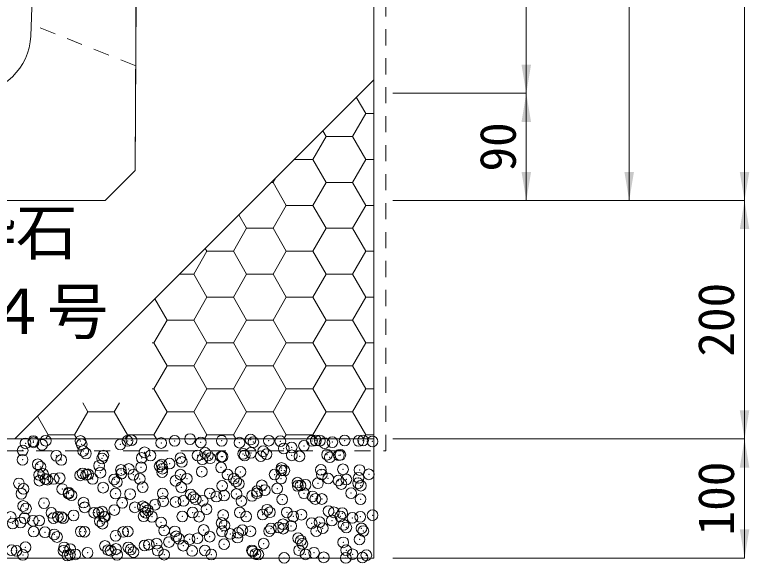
# Model space of a CAD drawing. Units: millimetres at full size. Extents: x 190759 to 276146, y -52712 to -16236.
# Drawn here: x 220250 to 220867, y -22624 to -22164 of the extents above; entities that cross this region are included whole.
import ezdxf
from ezdxf.enums import TextEntityAlignment as Align

# ---------------------------------------------------------------- set-up
doc = ezdxf.new("R2010")
doc.units = ezdxf.units.MM
doc.header["$LTSCALE"] = 18
doc.header["$PDMODE"] = 32
doc.header["$PDSIZE"] = 9
doc.linetypes.add('USER1', pattern=[1.35, 0.75, -0.6])
for name, color, linetype, lineweight in [('0_2', 7, 'Continuous', 5), ('寸法線', 7, 'Continuous', 9), ('本体', 2, 'Continuous', 13), ('補助線', 8, 'Continuous', 13), ('ﾊｯﾁﾝｸﾞ', 7, 'Continuous', 5)]:
    doc.layers.add(name, color=color, linetype=linetype, lineweight=lineweight)
doc.styles.add('ＭＳ ゴシック', font='')
doc.styles.get('ＭＳ ゴシック').set_extended_font_data('MS Gothic')

# ---------------------------------------------------------------- blocks, each defined once
blk = doc.blocks.new('filled_arrow')
at = {"color": 0, "linetype": 'Continuous', "lineweight": -2}
blk.add_solid([(7.5, 1.25), (0, 0), (7.5, -1.25)], dxfattribs=at)

msp = doc.modelspace()

# ---------------------------------------------------------------- linework, layer by layer
at = {"layer": '寸法線'}
for p, q in [((220863.09, -22319.93), (220863.09, -21229.93)), ((220679.83, -22229.93), (220679.83, -21329.93)), ((220766.23, -22319.93), (220766.23, -21669.98)), ((220567.75, -22229.93), (220679.83, -22229.93)), ((220567.75, -22229.93), (220679.83, -22229.93)), ((220679.83, -22319.93), (220679.83, -22229.93)), ((220567.75, -22319.93), (220863.09, -22319.93)), ((220567.75, -22319.93), (220766.23, -22319.93)), ((220567.75, -22319.93), (220679.83, -22319.93)), ((220567.75, -22319.93), (220863.09, -22319.93)), ((220863.09, -22519.93), (220863.09, -22319.93)), ((220567.75, -22519.93), (220863.09, -22519.93)), ((220567.75, -22519.93), (220863.09, -22519.93)), ((220863.09, -22619.93), (220863.09, -22519.93)), ((220567.75, -22619.93), (220863.09, -22619.93))]:
    msp.add_line(p, q, dxfattribs=at)
at = {"layer": '本体'}
for p, q in [((220263.67, -22181.93), (220297.75, -21329.93)), ((220355.25, -21539.93), (220351.42, -22294.76)), ((220326.25, -22319.93), (220351.42, -22294.76)), ((219969.25, -22319.93), (220326.25, -22319.93))]:
    msp.add_line(p, q, dxfattribs=at)
at = {"layer": '本体', "linetype": 'USER1', "lineweight": 9}
msp.add_line((220351.87, -22206.93), (220264.07, -22171.93), dxfattribs=at)
at = {"layer": '本体'}
msp.add_arc((220213.71, -22179.93), 50, 270, 357.70932, dxfattribs=at)
at = {"layer": '補助線'}
msp.add_line((220551.75, -22218.55), (220250.37, -22519.93), dxfattribs=at)
msp.add_lwpolyline([(219940.91, -21669.98), (219944.08, -22294.76), (219969.25, -22319.93), (220326.25, -22319.93), (220351.42, -22294.76), (220354.59, -21669.98), (220551.75, -21669.98), (220551.75, -22519.93), (219743.75, -22519.93), (219743.75, -21669.98)], close=True, dxfattribs=at)
at = {"layer": 'ﾊｯﾁﾝｸﾞ'}
for p, q in [((220545, -22246.96), (220537.07, -22233.23)), ((220533.88, -22266.2), (220544.99, -22246.96)), ((220545, -22246.96), (220551.75, -22246.96)), ((220511.66, -22266.2), (220508.89, -22261.41)), ((220500.54, -22285.45), (220511.66, -22266.2)), ((220511.66, -22266.2), (220533.88, -22266.2)), ((220545, -22285.45), (220533.88, -22266.2)), ((220484.85, -22285.45), (220500.55, -22285.45)), ((220511.66, -22304.7), (220500.55, -22285.45)), ((220533.88, -22304.7), (220544.99, -22285.45)), ((220545, -22285.45), (220551.75, -22285.45)), ((220465.6, -22304.7), (220467.21, -22304.7)), ((220467.21, -22304.7), (220469.4, -22300.9)), ((220478.32, -22323.95), (220467.21, -22304.7)), ((220500.54, -22323.95), (220511.66, -22304.7)), ((220511.66, -22304.7), (220533.88, -22304.7)), ((220545, -22323.95), (220533.88, -22304.7)), ((220467.21, -22343.19), (220478.32, -22323.95)), ((220478.32, -22323.95), (220500.55, -22323.95)), ((220511.66, -22343.19), (220500.55, -22323.95)), ((220533.88, -22343.19), (220544.99, -22323.95)), ((220545, -22323.95), (220551.75, -22323.95)), ((220444.98, -22343.19), (220438.44, -22331.86)), ((220433.87, -22362.44), (220444.98, -22343.19)), ((220444.98, -22343.19), (220467.21, -22343.19)), ((220478.32, -22362.44), (220467.21, -22343.19)), ((220500.54, -22362.44), (220511.66, -22343.19)), ((220511.66, -22343.19), (220533.88, -22343.19)), ((220545, -22362.44), (220533.88, -22343.19)), ((220411.65, -22362.44), (220410.26, -22360.04)), ((220400.53, -22381.69), (220411.64, -22362.44)), ((220411.65, -22362.44), (220433.87, -22362.44)), ((220444.98, -22381.69), (220433.87, -22362.44)), ((220467.21, -22381.69), (220478.32, -22362.44)), ((220478.32, -22362.44), (220500.55, -22362.44)), ((220511.66, -22381.69), (220500.55, -22362.44)), ((220533.88, -22381.69), (220544.99, -22362.44)), ((220545, -22362.44), (220551.75, -22362.44)), ((220388.61, -22381.69), (220400.53, -22381.69)), ((220411.65, -22400.94), (220400.53, -22381.69)), ((220433.87, -22400.94), (220444.98, -22381.69)), ((220444.98, -22381.69), (220467.21, -22381.69)), ((220478.32, -22400.94), (220467.21, -22381.69)), ((220500.54, -22400.94), (220511.66, -22381.69)), ((220511.66, -22381.69), (220533.88, -22381.69)), ((220545, -22400.94), (220533.88, -22381.69)), ((220378.31, -22420.18), (220367.99, -22402.31)), ((220400.53, -22420.18), (220411.64, -22400.94)), ((220411.65, -22400.94), (220433.87, -22400.94)), ((220444.98, -22420.18), (220433.87, -22400.94)), ((220467.21, -22420.18), (220478.32, -22400.94)), ((220478.32, -22400.94), (220500.55, -22400.94)), ((220511.66, -22420.18), (220500.55, -22400.94)), ((220533.88, -22420.18), (220544.99, -22400.94)), ((220545, -22400.94), (220551.75, -22400.94)), ((220367.19, -22439.43), (220378.31, -22420.18)), ((220378.31, -22420.18), (220400.53, -22420.18)), ((220411.65, -22439.43), (220400.53, -22420.18)), ((220433.87, -22439.43), (220444.98, -22420.18)), ((220444.98, -22420.18), (220467.21, -22420.18)), ((220478.32, -22439.43), (220467.21, -22420.18)), ((220500.54, -22439.43), (220511.66, -22420.18)), ((220511.66, -22420.18), (220533.88, -22420.18)), ((220545, -22439.43), (220533.88, -22420.18)), ((220365.77, -22439.43), (220367.2, -22439.43)), ((220378.31, -22458.68), (220367.2, -22439.43)), ((220400.53, -22458.68), (220411.64, -22439.43)), ((220411.65, -22439.43), (220433.87, -22439.43)), ((220444.98, -22458.68), (220433.87, -22439.43)), ((220467.21, -22458.68), (220478.32, -22439.43)), ((220478.32, -22439.43), (220500.55, -22439.43)), ((220511.66, -22458.68), (220500.55, -22439.43)), ((220533.88, -22458.68), (220544.99, -22439.43)), ((220545, -22439.43), (220551.75, -22439.43)), ((220367.19, -22477.93), (220378.31, -22458.68)), ((220378.31, -22458.68), (220400.53, -22458.68)), ((220411.65, -22477.93), (220400.53, -22458.68)), ((220433.87, -22477.93), (220444.98, -22458.68)), ((220444.98, -22458.68), (220467.21, -22458.68)), ((220478.32, -22477.93), (220467.21, -22458.68)), ((220500.54, -22477.93), (220511.66, -22458.68)), ((220511.66, -22458.68), (220533.88, -22458.68)), ((220545, -22477.93), (220533.88, -22458.68)), ((220365.77, -22477.93), (220367.2, -22477.93)), ((220378.31, -22497.17), (220367.2, -22477.93)), ((220400.53, -22497.17), (220411.64, -22477.93)), ((220411.65, -22477.93), (220433.87, -22477.93)), ((220444.98, -22497.17), (220433.87, -22477.93)), ((220467.21, -22497.17), (220478.32, -22477.93)), ((220478.32, -22477.93), (220500.55, -22477.93)), ((220511.66, -22497.17), (220500.55, -22477.93)), ((220533.88, -22497.17), (220544.99, -22477.93)), ((220545, -22477.93), (220551.75, -22477.93)), ((220311.63, -22497.17), (220307.35, -22489.76)), ((220333.86, -22497.17), (220338.14, -22489.76)), ((220278.3, -22516.42), (220269.36, -22500.94)), ((220300.52, -22516.42), (220311.63, -22497.17)), ((220311.63, -22497.17), (220333.86, -22497.17)), ((220344.97, -22516.42), (220333.86, -22497.17)), ((220367.19, -22516.42), (220378.31, -22497.17)), ((220378.31, -22497.17), (220400.53, -22497.17)), ((220411.65, -22516.42), (220400.53, -22497.17)), ((220433.87, -22516.42), (220444.98, -22497.17)), ((220444.98, -22497.17), (220467.21, -22497.17)), ((220478.32, -22516.42), (220467.21, -22497.17)), ((220500.54, -22516.42), (220511.66, -22497.17)), ((220511.66, -22497.17), (220533.88, -22497.17)), ((220545, -22516.42), (220533.88, -22497.17)), ((220276.27, -22519.93), (220278.29, -22516.42)), ((220278.3, -22516.42), (220300.52, -22516.42)), ((220302.54, -22519.93), (220300.52, -22516.42)), ((220342.95, -22519.93), (220344.97, -22516.42)), ((220344.97, -22516.42), (220367.2, -22516.42)), ((220369.22, -22519.93), (220367.2, -22516.42)), ((220409.62, -22519.93), (220411.64, -22516.42)), ((220411.65, -22516.42), (220433.87, -22516.42)), ((220435.89, -22519.93), (220433.87, -22516.42)), ((220476.3, -22519.93), (220478.32, -22516.42)), ((220478.32, -22516.42), (220500.55, -22516.42)), ((220502.57, -22519.93), (220500.55, -22516.42)), ((220542.97, -22519.93), (220544.99, -22516.42)), ((220545, -22516.42), (220551.75, -22516.42))]:
    msp.add_line(p, q, dxfattribs=at)
at = {"layer": 'ﾊｯﾁﾝｸﾞ', "linetype": 'USER1', "lineweight": 9}
msp.add_lwpolyline([(219940.86, -21659.98), (219733.75, -21659.98), (219733.75, -22529.93), (220561.75, -22529.93), (220561.75, -21659.98), (220354.64, -21659.98)], dxfattribs=at)
at = {"layer": 'ﾊｯﾁﾝｸﾞ', "lineweight": 20}
msp.add_lwpolyline([(219940.91, -21669.98), (219743.75, -21669.98), (219743.75, -22519.93), (220551.75, -22519.93), (220551.75, -21669.98), (220354.59, -21669.98)], dxfattribs=at)
msp.add_lwpolyline([(219743.75, -22519.93), (220551.75, -22519.93), (220551.75, -22619.93), (219743.75, -22619.93)], close=True, dxfattribs=at)
at = {"layer": 'ﾊｯﾁﾝｸﾞ'}
for p in [(220259.38, -22523.66), (220265.89, -22521.76), (220265.99, -22522.79), (220273.24, -22524.85), (220276.32, -22521.43), (220305.44, -22521.69), (220306.48, -22524.43), (220338.97, -22524.58), (220344.99, -22521.62), (220348.26, -22521.07), (220373.27, -22523.35), (220384.54, -22521.55), (220397.49, -22520.05), (220406.51, -22522.92), (220424.09, -22521.48), (220439, -22523.08), (220448.31, -22520.49), (220450.65, -22522.63), (220463.64, -22521.41), (220473.3, -22521.84), (220499.88, -22521.61), (220503.19, -22521.33), (220506.55, -22521.42), (220510.39, -22523.49), (220517, -22522.62), (220527.32, -22521.26), (220539.03, -22521.58), (220542.74, -22521.26), (220550.69, -22522.05), (220256.93, -22529.64), (220307.75, -22530.07), (220359.31, -22531.2), (220410.13, -22531.63), (220448.63, -22531.62), (220458.95, -22530.26), (220476.2, -22527.99), (220482.81, -22527.12), (220493.14, -22525.76), (220256.86, -22537.42), (220285.17, -22534.05), (220289.35, -22537.57), (220310.09, -22532.22), (220323.65, -22536.34), (220324.72, -22533.98), (220356.9, -22535.91), (220364.27, -22533.9), (220389.38, -22536.07), (220403.82, -22533.83), (220407.83, -22537), (220412.47, -22533.78), (220414.44, -22536.12), (220423.69, -22534.83), (220424.77, -22534.77), (220442.02, -22532.49), (220443.37, -22533.76), (220456.93, -22534.41), (220461.7, -22532.76), (220482.92, -22533.69), (220489.42, -22534.56), (220512.52, -22533.19), (220514.86, -22535.34), (220522.47, -22533.62), (220523.72, -22533.33), (220269.57, -22541.22), (220271.91, -22543.36), (220321.13, -22542.34), (220356.4, -22543.77), (220371.95, -22542.78), (220373.65, -22541.5), (220380.26, -22540.63), (220390.58, -22539.27), (220423.52, -22543.9), (220270.79, -22550.15), (220274.04, -22549.32), (220307.28, -22548.9), (220310.34, -22550.08), (220311.89, -22549.63), (220322.21, -22548.27), (220339.46, -22546), (220339.77, -22549.05), (220346.07, -22545.13), (220349.89, -22550.01), (220374.07, -22547.82), (220374.29, -22544.92), (220389.44, -22549.94), (220407.31, -22547.39), (220428.99, -22549.87), (220439.8, -22547.55), (220468.54, -22549.8), (220474.1, -22546.31), (220474.34, -22544.34), (220476.68, -22546.48), (220507.35, -22545.89), (220508.09, -22549.72), (220525.91, -22545.46), (220539.83, -22546.05), (220547.64, -22549.65), (220271.09, -22555), (220276.14, -22553.57), (220277.7, -22554.13), (220282.96, -22553.49), (220288.03, -22552.77), (220305.28, -22550.5), (220315.69, -22553.49), (220333.78, -22553.93), (220336.12, -22556.07), (220355.24, -22553.42), (220385.34, -22555.05), (220394.79, -22553.35), (220434.34, -22553.28), (220436.16, -22555.49), (220473.89, -22553.21), (220513.44, -22553.14), (220522.1, -22554.83), (220528.71, -22553.96), (220539.03, -22552.6), (220253.84, -22557.27), (220257.66, -22561.89), (220290.15, -22562.04), (220324.45, -22560.81), (220357.7, -22560.38), (220390.18, -22560.54), (220424.49, -22559.3), (220438.5, -22557.63), (220457.73, -22558.88), (220470.66, -22561.61), (220487.73, -22556.61), (220487.91, -22559.33), (220490.22, -22559.03), (220494.52, -22558.46), (220504.85, -22557.1), (220524.52, -22557.8), (220538.55, -22557.04), (220540.89, -22559.19), (220255.87, -22565.92), (220295.42, -22565.85), (220295.6, -22565.07), (220297.94, -22567.22), (220334.97, -22565.78), (220347.17, -22566.2), (220374.52, -22565.71), (220397.98, -22566.63), (220414.07, -22565.63), (220419.54, -22568.34), (220426.15, -22567.47), (220436.48, -22566.11), (220449.55, -22567.75), (220453.62, -22565.56), (220453.73, -22563.84), (220460.34, -22562.96), (220493.17, -22565.49), (220500.37, -22568.19), (220532.72, -22565.42), (220274.84, -22573.79), (220308.08, -22573.37), (220340.57, -22573.53), (220374.87, -22572.29), (220385.36, -22572.84), (220391.97, -22571.97), (220400.32, -22568.78), (220402.29, -22570.61), (220408.11, -22571.87), (220440.6, -22572.02), (220474.9, -22570.79), (220502.71, -22570.34), (220508.15, -22570.36), (220540.63, -22570.52), (220257.42, -22576.22), (220259.76, -22578.36), (220308.99, -22577.34), (220323.6, -22580.97), (220333.92, -22579.61), (220351.17, -22577.34), (220357.78, -22576.47), (220359.81, -22577.78), (220362.15, -22579.92), (220368.11, -22575.11), (220411.37, -22578.9), (220462.19, -22579.34), (220513.76, -22580.46), (220246.85, -22585.44), (220258.46, -22586.36), (220281.05, -22581.96), (220282.8, -22586.34), (220286.4, -22585.37), (220289.41, -22585.47), (220290.95, -22586.51), (220299.73, -22584.11), (220316.98, -22581.84), (220320.6, -22581.89), (220325.25, -22585.28), (220325.95, -22585.3), (220358.5, -22584.85), (220360.15, -22581.81), (220365.5, -22585.23), (220390.98, -22585.01), (220399.69, -22581.74), (220405.05, -22585.15), (220425.29, -22583.77), (220439.24, -22581.67), (220444.6, -22585.08), (220458.53, -22583.35), (220464.53, -22581.48), (220478.79, -22581.6), (220484.15, -22585.01), (220491.02, -22583.5), (220518.34, -22581.53), (220523.7, -22584.94), (220525.32, -22582.27), (220533.81, -22586.17), (220540.42, -22585.3), (220550.74, -22583.94), (220248.61, -22590.84), (220255.22, -22589.97), (220265.55, -22588.61), (220270.81, -22588.49), (220321.63, -22588.92), (220323.97, -22591.07), (220373.2, -22590.05), (220424.01, -22590.48), (220426.35, -22592.63), (220475.58, -22591.61), (220482.37, -22592.95), (220499.62, -22590.68), (220506.23, -22589.8), (220516.56, -22588.45), (220526.4, -22592.04), (220266.13, -22597.72), (220275.64, -22598.26), (220305.68, -22597.65), (220308.88, -22597.84), (220341.37, -22598), (220345.23, -22597.58), (220375.67, -22596.76), (220384.78, -22597.51), (220408.91, -22596.34), (220424.33, -22597.44), (220437.86, -22598.81), (220441.4, -22596.49), (220448.19, -22597.45), (220463.88, -22597.36), (220465.44, -22595.18), (220472.05, -22594.31), (220475.7, -22595.26), (220503.43, -22597.29), (220508.95, -22594.83), (220528.74, -22594.19), (220541.43, -22594.99), (220542.98, -22597.22), (220283.45, -22600.07), (220285.79, -22602.22), (220335.02, -22601.19), (220385.84, -22601.63), (220388.18, -22603.78), (220397.07, -22604.18), (220403.68, -22603.31), (220414, -22601.95), (220431.25, -22599.68), (220437.4, -22602.75), (220488.22, -22603.19), (220490.56, -22605.33), (220539.79, -22604.31), (220259.26, -22610.83), (220291.75, -22610.98), (220326.05, -22609.75), (220345.63, -22610.95), (220359.3, -22609.32), (220362.88, -22608.68), (220369.49, -22607.81), (220379.82, -22606.45), (220391.78, -22609.48), (220426.09, -22608.24), (220459.33, -22607.82), (220491.82, -22607.98), (220526.12, -22606.74), (220247.61, -22613.36), (220251.75, -22613.83), (220257.11, -22617.24), (220291.3, -22613.76), (220294.51, -22617.68), (220296.66, -22617.17), (220296.84, -22612.34), (220301.12, -22616.81), (220311.44, -22615.45), (220328.69, -22613.18), (220330.85, -22613.69), (220335.3, -22612.31), (220336.21, -22617.1), (220347.66, -22612.78), (220350, -22614.92), (220370.4, -22613.62), (220375.76, -22617.03), (220399.23, -22613.9), (220409.95, -22613.54), (220415.31, -22616.96), (220449.5, -22613.47), (220450.04, -22614.34), (220452.39, -22616.48), (220454.86, -22616.88), (220489.05, -22613.4), (220494.41, -22616.81), (220501.61, -22615.46), (220528.6, -22613.33), (220533.96, -22616.74), (220545.52, -22617.52), (220476.5, -22619.73), (220509.75, -22619.3), (220528.27, -22619.79), (220542.23, -22619.46)]:
    msp.add_point(p, dxfattribs=at)

# ---------------------------------------------------------------- block references
at = {"layer": '寸法線', "xscale": 3.2, "yscale": 3.2}
for p, rotation in [((220679.83, -22229.93), 90), ((220679.83, -22229.93), 270), ((220679.83, -22319.93), 90), ((220766.23, -22319.93), 90), ((220863.09, -22319.93), 90), ((220863.09, -22319.93), 270), ((220863.09, -22519.93), 90), ((220863.09, -22519.93), 270), ((220863.09, -22619.93), 90)]:
    msp.add_blockref('filled_arrow', p, dxfattribs=dict(at, rotation=rotation))

# ---------------------------------------------------------------- texts
at = {"layer": '0_2', "style": 'ＭＳ ゴシック'}
for s, p in [('\u3000単粒度砕石', (219992.35, -22327.36)), ('（３号又は４号', (219966.45, -22394.03))]:
    msp.add_text(s, height=37.98, dxfattribs=at).set_placement(p, align=Align.TOP_LEFT)
at = {"layer": '寸法線', "style": 'ＭＳ ゴシック'}
for s, p in [('90', (220655.83, -22274.93)), ('200', (220839.09, -22419.93)), ('100', (220839.09, -22569.93))]:
    msp.add_text(s, height=30.38, rotation=90, dxfattribs=at).set_placement(p, align=Align.MIDDLE_CENTER)

doc.saveas('drawing.dxf')
